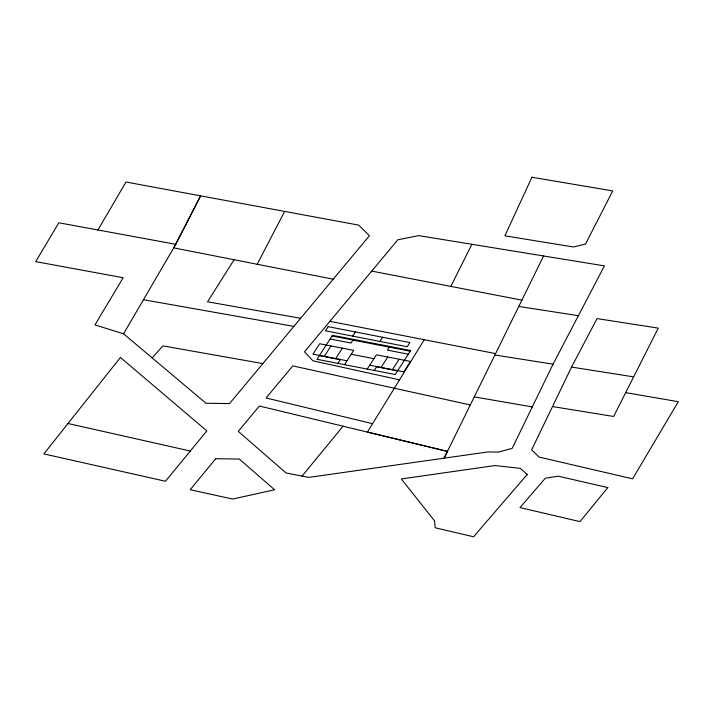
<?xml version="1.0" encoding="UTF-8"?>
<svg xmlns="http://www.w3.org/2000/svg" width="714" height="714" viewBox="0 0 714 714"><rect width="100%" height="100%" fill="white"/><g stroke="black" fill="none" stroke-linecap="round" stroke-linejoin="round"><path stroke-width="1.07" d="M552.493 406.552L613.647 416.467L658.272 328.119L597.038 318.596L571.548 367.085L531.618 449.882L539.106 457.085L632.604 478.826L678.3 401.696L625.687 392.638M399.528 379.848L312.911 360.802L304.521 351.815L397.814 239.788L418.663 235.611L604.428 265.885L553.047 364.167L512.188 448.347L498.426 452.078L488.108 451.935L308.671 477.398L285.984 472.918L238.271 431.363L259.378 406.016L447.455 451.391L444.099 458.183L543.613 255.987M450.846 286.403L471.892 244.295M175.796 244.304L200.625 195.85L358.74 225.124L369.45 235.709L229.524 403.597L205.953 403.231L123.567 333.795L94.953 324.932L123.156 277.728L35.7 261.619L58.825 222.786L175.796 244.304L123.567 333.795M257.21 264.26L284.663 211.406M97.925 229.988L125.985 182.016L200.625 195.85L173.725 247.883L333.242 279.183M424.25 339.703L367.38 432.086L447.455 451.391M234.094 259.735L207.56 301.79L300.603 318.292M324.299 356.366L331.019 345.96M335.651 358.58L342.372 348.173M352.716 336.124L355.402 331.965M337.927 363.372L340.301 359.695L319.354 355.617M352.975 340.078L351.056 343.05L330.109 338.971M344.505 364.658L353.725 350.378L319.667 343.746L312.946 354.153L347.004 360.784M379.955 341.435L382.65 337.267M367.21 369.076L376.43 354.804L410.488 361.436L403.767 371.833L369.709 365.211M374.252 370.45L376.626 366.773L397.573 370.843M389.308 347.147L387.381 350.119L408.328 354.198M381.062 367.415L387.782 357.009M392.414 369.629L399.135 359.222M67.982 423.5L43.884 453.908L165.478 481.254L206.846 430.881L120.425 357.455L67.982 423.5L190.299 451.025M302.067 476.095L343.059 426.196M152.136 357.875L162.89 345.888L262.859 363.596M518.775 306.44L578.492 315.722M494.891 355.001L553.047 364.167M571.548 367.085L633.63 376.867M474.274 396.886L532.296 406.918M143.452 299.719L293.865 326.378M371.735 271.097L521.898 300.148M329.895 321.336L495.578 353.6M332.037 335.999L410.247 351.226M351.226 354.251L373.931 358.669M470.321 404.954L292.802 365.907L266.072 397.975L372.547 423.679M531.93 177.233L504.887 235.816L573.44 246.99L585.507 244.081L612.728 190.915L531.93 177.233M328.154 326.655L325.468 330.823L407.203 346.736L409.898 342.577L328.154 326.655M332.492 335.294L316.98 359.294L395.199 374.529L410.702 350.52L332.492 335.294M607.801 487.591L579.964 521.622L519.988 507.583L545.335 478.184L558.321 476.193L607.801 487.591M215.682 458.718L190.219 489.724L232.657 499.05L274.595 489.777L239.306 459.04L215.682 458.718M527.253 474.435L473.569 536.767L435.112 527.753L434.576 520.899L401.295 478.942L494.891 465.555L520.203 468.348L527.253 474.435"/></g></svg>
